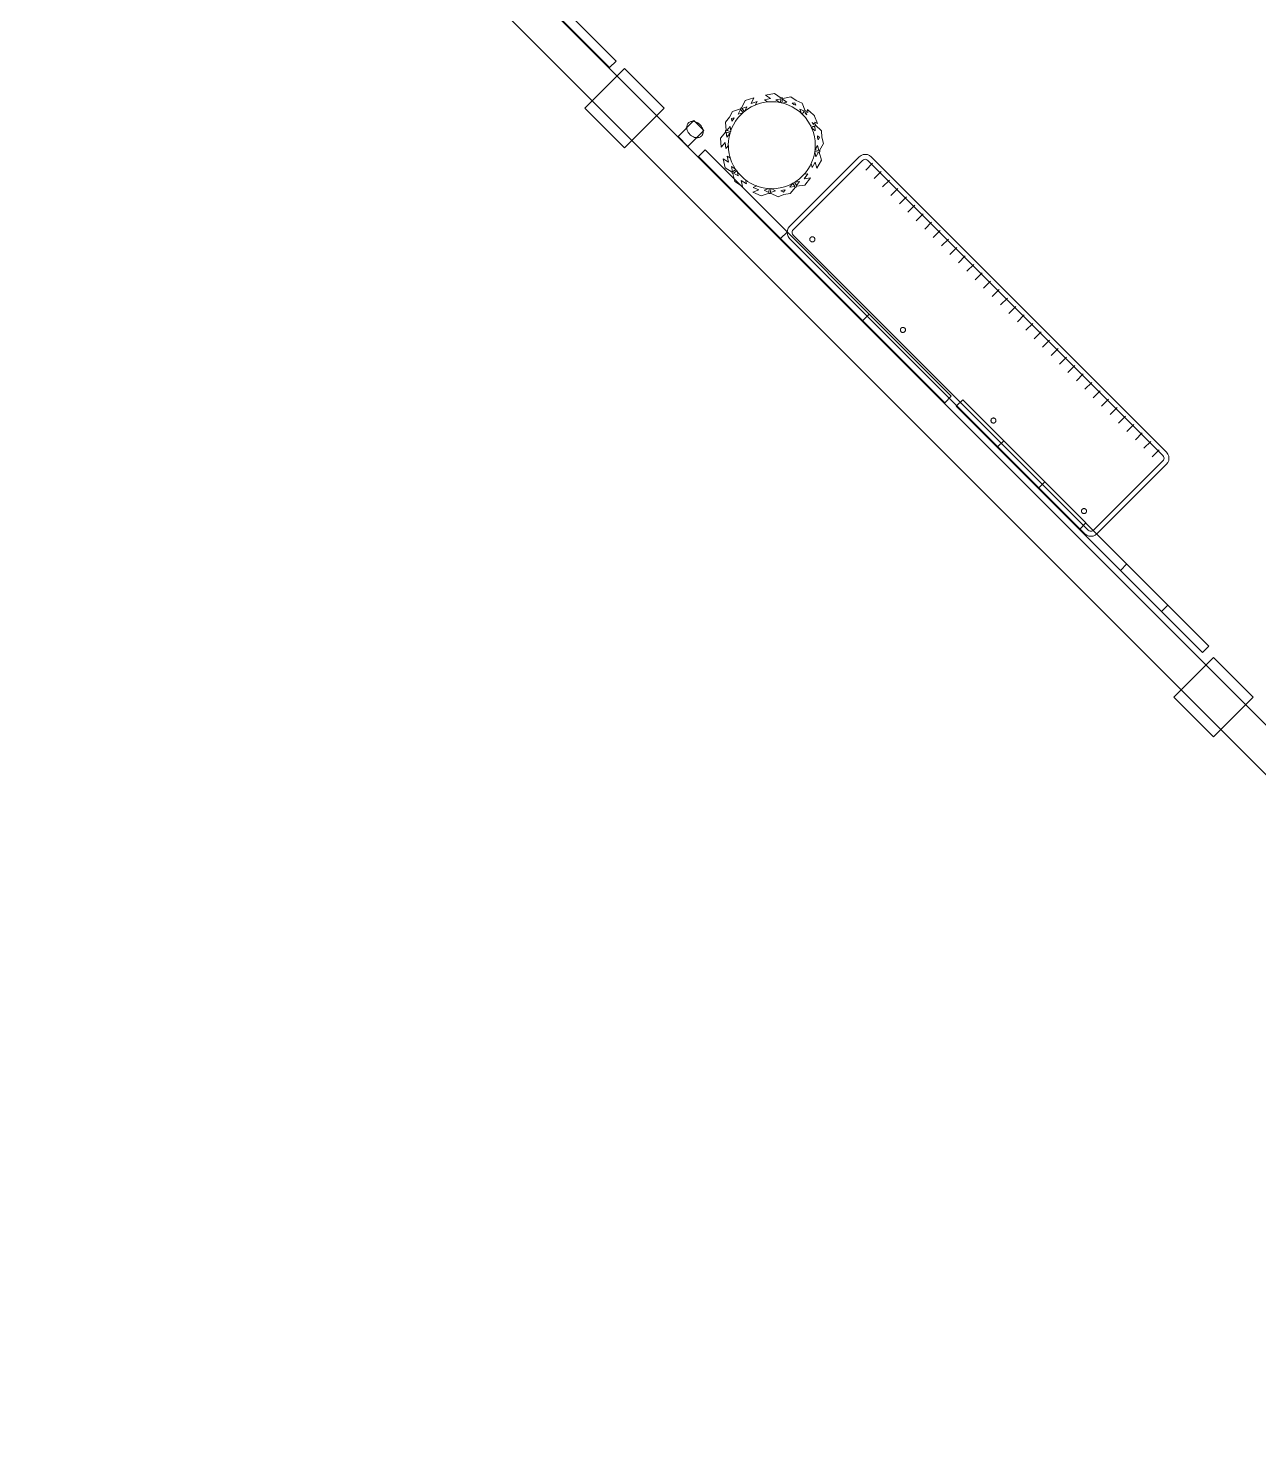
# Model space of a CAD drawing. Header units: metres. Extents: x 2172.2 to 2210.6, y 415.3 to 458.1.
# Drawn here: x 2172.39 to 2181.17, y 427.19 to 437.29 of the extents above; entities that cross this region are included whole.
import ezdxf

# ---------------------------------------------------------------- set-up
doc = ezdxf.new("R2010")
doc.units = ezdxf.units.M
for name, color, linetype, lineweight in [('NC_N1_COLUMNS', 7, 'CONTINUOUS', 25), ('NC_N1_PLANTS', 7, 'CONTINUOUS', 13), ('NC_N1_SERVICE', 7, 'CONTINUOUS', 13), ('NC_N1_WALL_DECOR', 7, 'CONTINUOUS', 13), ('NC_N1_WALL_LIGHTS', 7, 'CONTINUOUS', 13), ('NC_N1_WALLS', 7, 'CONTINUOUS', 25)]:
    doc.layers.add(name, color=color, linetype=linetype, lineweight=lineweight)

# ---------------------------------------------------------------- blocks, each defined once
blk = doc.blocks.new('NC_N1_ARCHITECTURE')
at = {"layer": 'NC_N1_COLUMNS', "linetype": 'CONTINUOUS', "lineweight": -2}
for points in [[(-13.071875, 2.724963), (-13.354713, 2.442124), (-13.637522, 2.724998), (-13.354713, 3.007803)], [(-9.155142, -1.192626), (-8.872302, -1.475465), (-9.155142, -1.758305), (-9.43795, -1.47543)]]:
    blk.add_lwpolyline(points, close=True, dxfattribs=at)
at = {"layer": 'NC_N1_WALLS', "linetype": 'CONTINUOUS', "lineweight": -2}
blk.add_lwpolyline([(-17.430969, 6.977996), (-3.56182, -6.891153), (-3.738596, -7.06793), (-17.607746, 6.80122)], close=True, dxfattribs=at)
blk = doc.blocks.new('NC_N1_SCONCE')
at = {"color": 0, "linetype": 'CONTINUOUS', "lineweight": -2}
for points in [[(0.05, -0.16), (0.05, 0), (-0.05, 0), (-0.05, -0.16)], [(0.066, -0.12), (0.066, -0.115), (0.065, -0.11), (0.063, -0.105), (0.061, -0.101), (0.058, -0.096), (0.055, -0.092), (0.051, -0.088), (0.047, -0.085), (0.042, -0.081), (0.037, -0.078), (0.031, -0.076), (0.025, -0.074), (0.019, -0.072), (0.013, -0.071), (0.006, -0.07), (0, -0.07), (-0.006, -0.07), (-0.013, -0.071), (-0.019, -0.072), (-0.025, -0.074), (-0.031, -0.076), (-0.037, -0.078), (-0.042, -0.081), (-0.047, -0.085), (-0.051, -0.088), (-0.055, -0.092), (-0.058, -0.096), (-0.061, -0.101), (-0.063, -0.105), (-0.065, -0.11), (-0.066, -0.115), (-0.066, -0.12), (-0.066, -0.125), (-0.065, -0.13), (-0.063, -0.135), (-0.061, -0.139), (-0.058, -0.144), (-0.055, -0.148), (-0.051, -0.152), (-0.047, -0.155), (-0.042, -0.159), (-0.037, -0.162), (-0.031, -0.164), (-0.025, -0.166), (-0.019, -0.168), (-0.013, -0.169), (-0.006, -0.17), (0, -0.17), (0.006, -0.17), (0.013, -0.169), (0.019, -0.168), (0.025, -0.166), (0.031, -0.164), (0.037, -0.162), (0.042, -0.159), (0.047, -0.155), (0.051, -0.152), (0.055, -0.148), (0.058, -0.144), (0.061, -0.139), (0.063, -0.135), (0.065, -0.13), (0.066, -0.125)]]:
    blk.add_lwpolyline(points, close=True, dxfattribs=at)
blk = doc.blocks.new('NC_N1_UNIQUE_WALL_COMPOSITION_23')
at = {"color": 0, "linetype": 'CONTINUOUS', "lineweight": -2}
blk.add_lwpolyline([(1.242, -0.065), (1.242, 0), (-1.242, 0), (-1.242, -0.065)], close=True, dxfattribs=at)
for points in [[(-0.828, -0.065), (-0.828, 0)], [(-0.414, -0.065), (-0.414, 0)], [(0, -0.065), (0, 0)], [(0.414, -0.065), (0.414, 0)], [(0.828, -0.065), (0.828, 0)]]:
    blk.add_lwpolyline(points, dxfattribs=at)
blk = doc.blocks.new('NC_N1_UNIQUE_WALL_COMPOSITION_24')
at = {"color": 0, "linetype": 'CONTINUOUS', "lineweight": -2}
blk.add_lwpolyline([(1.242, -0.065), (1.242, 0), (-1.242, 0), (-1.242, -0.065)], close=True, dxfattribs=at)
for points in [[(-0.414, -0.065), (-0.414, 0)], [(0.414, -0.065), (0.414, 0)]]:
    blk.add_lwpolyline(points, dxfattribs=at)
blk = doc.blocks.new('NC_N1_UNIQUE_WALL_COMPOSITION_25')
at = {"color": 0, "linetype": 'CONTINUOUS', "lineweight": -2}
blk.add_lwpolyline([(1.242, -0.065), (1.242, 0), (-1.242, 0), (-1.242, -0.065)], close=True, dxfattribs=at)
for points in [[(-0.621, -0.065), (-0.621, 0)], [(0, -0.065), (0, 0)], [(0.621, -0.065), (0.621, 0)]]:
    blk.add_lwpolyline(points, dxfattribs=at)
blk = doc.blocks.new('NC_N1_SIDEBOARD')
at = {"color": 0, "linetype": 'CONTINUOUS', "lineweight": -2}
for points in [[(1.49, -0.443), (-1.49, -0.443), (-1.506, -0.441), (-1.52, -0.435), (-1.532, -0.425), (-1.542, -0.413), (-1.548, -0.399), (-1.55, -0.383), (-1.55, 0.32), (-1.548, 0.336), (-1.542, 0.35), (-1.532, 0.362), (-1.52, 0.372), (-1.506, 0.378), (-1.49, 0.38), (1.49, 0.38), (1.506, 0.378), (1.52, 0.372), (1.532, 0.362), (1.542, 0.35), (1.548, 0.336), (1.55, 0.32), (1.55, -0.383), (1.548, -0.399), (1.542, -0.413), (1.532, -0.425), (1.52, -0.435), (1.506, -0.441)], [(1.488, -0.408), (-1.488, -0.408), (-1.496, -0.407), (-1.502, -0.404), (-1.507, -0.4), (-1.511, -0.395), (-1.514, -0.389), (-1.515, -0.381), (-1.515, 0.318), (-1.514, 0.326), (-1.511, 0.332), (-1.507, 0.337), (-1.502, 0.341), (-1.496, 0.344), (-1.488, 0.345), (1.488, 0.345), (1.496, 0.344), (1.502, 0.341), (1.507, 0.337), (1.511, 0.332), (1.514, 0.326), (1.515, 0.318), (1.515, -0.381), (1.514, -0.389), (1.511, -0.395), (1.507, -0.4), (1.502, -0.404), (1.496, -0.407)], [(-1.352, 0.27), (-1.352, 0.268), (-1.352, 0.266), (-1.353, 0.265), (-1.353, 0.263), (-1.354, 0.262), (-1.355, 0.26), (-1.356, 0.259), (-1.357, 0.257), (-1.359, 0.256), (-1.36, 0.255), (-1.362, 0.254), (-1.363, 0.253), (-1.365, 0.253), (-1.366, 0.252), (-1.368, 0.252), (-1.37, 0.252), (-1.372, 0.252), (-1.374, 0.252), (-1.375, 0.253), (-1.377, 0.253), (-1.378, 0.254), (-1.38, 0.255), (-1.381, 0.256), (-1.383, 0.257), (-1.384, 0.259), (-1.385, 0.26), (-1.386, 0.262), (-1.387, 0.263), (-1.387, 0.265), (-1.388, 0.266), (-1.388, 0.268), (-1.388, 0.27), (-1.388, 0.272), (-1.388, 0.274), (-1.387, 0.275), (-1.387, 0.277), (-1.386, 0.278), (-1.385, 0.28), (-1.384, 0.281), (-1.383, 0.283), (-1.381, 0.284), (-1.38, 0.285), (-1.378, 0.286), (-1.377, 0.287), (-1.375, 0.287), (-1.374, 0.288), (-1.372, 0.288), (-1.37, 0.288), (-1.368, 0.288), (-1.366, 0.288), (-1.365, 0.287), (-1.363, 0.287), (-1.362, 0.286), (-1.36, 0.285), (-1.359, 0.284), (-1.357, 0.283), (-1.356, 0.281), (-1.355, 0.28), (-1.354, 0.278), (-1.353, 0.277), (-1.353, 0.275), (-1.352, 0.274), (-1.352, 0.272)], [(-0.439, 0.27), (-0.439, 0.268), (-0.439, 0.266), (-0.439, 0.265), (-0.44, 0.263), (-0.441, 0.262), (-0.442, 0.26), (-0.443, 0.259), (-0.444, 0.257), (-0.445, 0.256), (-0.447, 0.255), (-0.448, 0.254), (-0.45, 0.253), (-0.451, 0.253), (-0.453, 0.252), (-0.455, 0.252), (-0.457, 0.252), (-0.458, 0.252), (-0.46, 0.252), (-0.462, 0.253), (-0.464, 0.253), (-0.465, 0.254), (-0.467, 0.255), (-0.468, 0.256), (-0.469, 0.257), (-0.471, 0.259), (-0.472, 0.26), (-0.473, 0.262), (-0.473, 0.263), (-0.474, 0.265), (-0.474, 0.266), (-0.475, 0.268), (-0.475, 0.27), (-0.475, 0.272), (-0.474, 0.274), (-0.474, 0.275), (-0.473, 0.277), (-0.473, 0.278), (-0.472, 0.28), (-0.471, 0.281), (-0.469, 0.283), (-0.468, 0.284), (-0.467, 0.285), (-0.465, 0.286), (-0.464, 0.287), (-0.462, 0.287), (-0.46, 0.288), (-0.458, 0.288), (-0.457, 0.288), (-0.455, 0.288), (-0.453, 0.288), (-0.451, 0.287), (-0.45, 0.287), (-0.448, 0.286), (-0.447, 0.285), (-0.445, 0.284), (-0.444, 0.283), (-0.443, 0.281), (-0.442, 0.28), (-0.441, 0.278), (-0.44, 0.277), (-0.439, 0.275), (-0.439, 0.274), (-0.439, 0.272)], [(0.475, 0.27), (0.475, 0.268), (0.474, 0.266), (0.474, 0.265), (0.473, 0.263), (0.473, 0.262), (0.472, 0.26), (0.471, 0.259), (0.469, 0.257), (0.468, 0.256), (0.467, 0.255), (0.465, 0.254), (0.464, 0.253), (0.462, 0.253), (0.46, 0.252), (0.458, 0.252), (0.457, 0.252), (0.455, 0.252), (0.453, 0.252), (0.451, 0.253), (0.45, 0.253), (0.448, 0.254), (0.447, 0.255), (0.445, 0.256), (0.444, 0.257), (0.443, 0.259), (0.442, 0.26), (0.441, 0.262), (0.44, 0.263), (0.439, 0.265), (0.439, 0.266), (0.439, 0.268), (0.439, 0.27), (0.439, 0.272), (0.439, 0.274), (0.439, 0.275), (0.44, 0.277), (0.441, 0.278), (0.442, 0.28), (0.443, 0.281), (0.444, 0.283), (0.445, 0.284), (0.447, 0.285), (0.448, 0.286), (0.45, 0.287), (0.451, 0.287), (0.453, 0.288), (0.455, 0.288), (0.457, 0.288), (0.458, 0.288), (0.46, 0.288), (0.462, 0.287), (0.464, 0.287), (0.465, 0.286), (0.467, 0.285), (0.468, 0.284), (0.469, 0.283), (0.471, 0.281), (0.472, 0.28), (0.473, 0.278), (0.473, 0.277), (0.474, 0.275), (0.474, 0.274), (0.475, 0.272)], [(1.388, 0.27), (1.388, 0.268), (1.388, 0.266), (1.387, 0.265), (1.387, 0.263), (1.386, 0.262), (1.385, 0.26), (1.384, 0.259), (1.383, 0.257), (1.381, 0.256), (1.38, 0.255), (1.378, 0.254), (1.377, 0.253), (1.375, 0.253), (1.374, 0.252), (1.372, 0.252), (1.37, 0.252), (1.368, 0.252), (1.366, 0.252), (1.365, 0.253), (1.363, 0.253), (1.362, 0.254), (1.36, 0.255), (1.359, 0.256), (1.357, 0.257), (1.356, 0.259), (1.355, 0.26), (1.354, 0.262), (1.353, 0.263), (1.353, 0.265), (1.352, 0.266), (1.352, 0.268), (1.352, 0.27), (1.352, 0.272), (1.352, 0.274), (1.353, 0.275), (1.353, 0.277), (1.354, 0.278), (1.355, 0.28), (1.356, 0.281), (1.357, 0.283), (1.359, 0.284), (1.36, 0.285), (1.362, 0.286), (1.363, 0.287), (1.365, 0.287), (1.366, 0.288), (1.368, 0.288), (1.37, 0.288), (1.372, 0.288), (1.374, 0.288), (1.375, 0.287), (1.377, 0.287), (1.378, 0.286), (1.38, 0.285), (1.381, 0.284), (1.383, 0.283), (1.384, 0.281), (1.385, 0.28), (1.386, 0.278), (1.387, 0.277), (1.387, 0.275), (1.388, 0.274), (1.388, 0.272)]]:
    blk.add_lwpolyline(points, close=True, dxfattribs=at)
for points in [[(-1.45, -0.418), (-1.45, -0.348)], [(-1.365, -0.418), (-1.365, -0.348)], [(-1.28, -0.418), (-1.28, -0.348)], [(-1.195, -0.418), (-1.195, -0.348)], [(-1.11, -0.418), (-1.11, -0.348)], [(-1.025, -0.418), (-1.025, -0.348)], [(-0.94, -0.418), (-0.94, -0.348)], [(-0.855, -0.418), (-0.855, -0.348)], [(-0.77, -0.418), (-0.77, -0.348)], [(-0.685, -0.418), (-0.685, -0.348)], [(-0.6, -0.418), (-0.6, -0.348)], [(-0.515, -0.418), (-0.515, -0.348)], [(-0.43, -0.418), (-0.43, -0.348)], [(-0.345, -0.418), (-0.345, -0.348)], [(-0.26, -0.418), (-0.26, -0.348)], [(-0.175, -0.418), (-0.175, -0.348)], [(-0.09, -0.418), (-0.09, -0.348)], [(-0.005, -0.418), (-0.005, -0.348)], [(0.08, -0.418), (0.08, -0.348)], [(0.165, -0.418), (0.165, -0.348)], [(0.25, -0.418), (0.25, -0.348)], [(0.335, -0.418), (0.335, -0.348)], [(0.42, -0.418), (0.42, -0.348)], [(0.505, -0.418), (0.505, -0.348)], [(0.59, -0.418), (0.59, -0.348)], [(0.675, -0.418), (0.675, -0.348)], [(0.76, -0.418), (0.76, -0.348)], [(0.845, -0.418), (0.845, -0.348)], [(0.93, -0.418), (0.93, -0.348)], [(1.015, -0.418), (1.015, -0.348)], [(1.1, -0.418), (1.1, -0.348)], [(1.185, -0.418), (1.185, -0.348)], [(1.27, -0.418), (1.27, -0.348)], [(1.355, -0.418), (1.355, -0.348)], [(1.44, -0.418), (1.44, -0.348)]]:
    blk.add_lwpolyline(points, dxfattribs=at)
blk = doc.blocks.new('NC_N1_PLANTER')
at = {"color": 0, "linetype": 'CONTINUOUS', "lineweight": -2}
for points in [[(-0.314582, -0.176177), (-0.34944, -0.121314), (-0.336246, -0.063287), (-0.338237, -0.062792), (-0.340588, -0.058893), (-0.339683, -0.054431), (-0.337973, -0.053296), (-0.369886, -0.003068), (-0.355475, 0.060314), (-0.331772, 0.023007), (-0.321972, 0.066107), (-0.30676, 0.042164), (-0.304043, 0.060478), (-0.296652, 0.089988), (-0.286403, 0.118632), (-0.280823, 0.13043), (-0.30658, 0.118511), (-0.291515, 0.160064), (-0.331628, 0.141502), (-0.309474, 0.20261), (-0.255468, 0.227602), (-0.256292, 0.22948), (-0.254641, 0.233723), (-0.250554, 0.235732), (-0.248612, 0.235071), (-0.22833, 0.291016), (-0.18698, 0.310151), (-0.150749, 0.337787), (-0.091788, 0.329601), (-0.091462, 0.331547), (-0.087769, 0.334189), (-0.083255, 0.333702), (-0.082014, 0.332167), (-0.034685, 0.368269), (0.029698, 0.35933), (-0.005446, 0.332524), (0.038334, 0.326445), (0.015759, 0.309226), (0.030385, 0.308507), (0.060478, 0.304043), (0.089988, 0.296652), (0.105943, 0.290943), (0.091863, 0.31559), (0.134551, 0.304134), (0.112627, 0.342513), (0.175406, 0.325665), (0.204933, 0.273978), (0.206673, 0.274908), (0.21102, 0.273598), (0.213392, 0.269726), (0.212934, 0.267806), (0.270427, 0.252378), (0.293029, 0.212813), (0.32366, 0.17908), (0.320546, 0.119665), (0.322646, 0.119524), (0.325649, 0.11609), (0.325495, 0.111531), (0.323958, 0.110094), (0.332125, 0.1011), (0.34, 0.12), (0.361231, 0.069046), (0.363954, 0.066047), (0.363789, 0.062905), (0.365, 0.06), (0.363441, 0.056259), (0.360553, 0.001136), (0.346789, 0.016294), (0.342105, 0.005053), (0.343905, 0.004243), (0.345522, 0), (0.343905, -0.004243), (0.342105, -0.005053), (0.365, -0.06), (0.347475, -0.102059), (0.339471, -0.146917), (0.290523, -0.180738), (0.291693, -0.182487), (0.290809, -0.186962), (0.287104, -0.189624), (0.285028, -0.189285), (0.274576, -0.247856), (0.2211, -0.284806), (0.228864, -0.241294), (0.192501, -0.26642), (0.1974, -0.238964), (0.196662, -0.239633), (0.172227, -0.257756), (0.146133, -0.273396), (0.119186, -0.286141), (0.145726, -0.294619), (0.106529, -0.315045), (0.148633, -0.328494), (0.09099, -0.358533), (0.034315, -0.34043), (0.033645, -0.342424), (0.029562, -0.344457), (0.025191, -0.34315), (0.024191, -0.341299), (-0.02857, -0.368794), (-0.071975, -0.354929), (-0.117352, -0.35079), (-0.155242, -0.304904), (-0.15685, -0.306178), (-0.161374, -0.305659), (-0.164354, -0.302216), (-0.164209, -0.30017), (-0.223471, -0.294764), (-0.264858, -0.244643), (-0.220841, -0.248658), (-0.248984, -0.214576), (-0.22109, -0.217121), (-0.239633, -0.196662), (-0.257756, -0.172227), (-0.273396, -0.146133), (-0.274861, -0.143036), (-0.281079, -0.170384), (-0.304783, -0.133077)], [(-0.304043, 0.060478), (-0.296652, 0.089988), (-0.286403, 0.118632), (-0.273396, 0.146133), (-0.257756, 0.172227), (-0.239633, 0.196662), (-0.219203, 0.219203), (-0.196662, 0.239633), (-0.172227, 0.257756), (-0.146133, 0.273396), (-0.118632, 0.286403), (-0.089988, 0.296652), (-0.060478, 0.304043), (-0.030385, 0.308507), (0, 0.31), (0.030385, 0.308507), (0.060478, 0.304043), (0.089988, 0.296652), (0.118632, 0.286403), (0.146133, 0.273396), (0.172227, 0.257756), (0.196662, 0.239633), (0.219203, 0.219203), (0.239633, 0.196662), (0.257756, 0.172227), (0.273396, 0.146133), (0.286403, 0.118632), (0.296652, 0.089988), (0.304043, 0.060478), (0.308507, 0.030385), (0.31, 0), (0.308507, -0.030385), (0.304043, -0.060478), (0.296652, -0.089988), (0.286403, -0.118632), (0.273396, -0.146133), (0.257756, -0.172227), (0.239633, -0.196662), (0.219203, -0.219203), (0.196662, -0.239633), (0.172227, -0.257756), (0.146133, -0.273396), (0.118632, -0.286403), (0.089988, -0.296652), (0.060478, -0.304043), (0.030385, -0.308507), (0, -0.31), (-0.030385, -0.308507), (-0.060478, -0.304043), (-0.089988, -0.296652), (-0.118632, -0.286403), (-0.146133, -0.273396), (-0.172227, -0.257756), (-0.196662, -0.239633), (-0.219203, -0.219203), (-0.239633, -0.196662), (-0.257756, -0.172227), (-0.273396, -0.146133), (-0.286403, -0.118632), (-0.296652, -0.089988), (-0.304043, -0.060478), (-0.308507, -0.030385), (-0.31, 0), (-0.308507, 0.030385)], [(-0.091535, 0.324905), (-0.12151, 0.302042), (-0.087386, 0.297304), (-0.084477, 0.298032)], [(-0.072835, 0.300948), (-0.070392, 0.30156), (-0.042586, 0.322769), (-0.079928, 0.327954)], [(-0.232141, 0.204928), (-0.252699, 0.223798), (-0.265549, 0.188355), (-0.23388, 0.20301)], [(-0.244585, 0.232638), (-0.224083, 0.213819), (-0.222168, 0.215932), (-0.210371, 0.24847)], [(-0.170679, 0.283112), (-0.15865, 0.292287), (-0.177811, 0.294948), (-0.184405, 0.276761)], [(0.18234, 0.250255), (0.184312, 0.248793), (0.20137, 0.27091), (0.164959, 0.280681)], [(0.229573, 0.230846), (0.210872, 0.263581), (0.193952, 0.241643), (0.196566, 0.239704)], [(0.267482, 0.194261), (0.277651, 0.183062), (0.278664, 0.20238), (0.259979, 0.207395)], [(0.307649, 0.116043), (0.315889, 0.11898), (0.290546, 0.146891), (0.288725, 0.112142), (0.289628, 0.109619), (0.303776, 0.114662), (0.306, 0.12)], [(0.319918, 0.107677), (0.31227, 0.104951), (0.318937, 0.088952)], [(0.295485, 0.094765), (0.297542, 0.099701), (0.293671, 0.098321), (0.29459, 0.095751)], [(0.309578, 0.008587), (0.309705, 0.006), (0.313744, 0.006), (0.310149, 0.009959)], [(0.32938, 0.006), (0.3375, 0.006), (0.330287, 0.023311)], [(-0.306067, -0.046834), (-0.306424, -0.044428), (-0.325228, -0.014831), (-0.333587, -0.051593)], [(-0.303717, -0.061779), (-0.304043, -0.060478), (-0.304306, -0.058708), (-0.331542, -0.063418), (-0.311325, -0.095238)], [(0.32464, -0.006), (0.309705, -0.006), (0.309578, -0.008587), (0.323, -0.0408), (0.3375, -0.006), (0.328751, -0.006), (0.328527, -0.010281)], [(0.33044, -0.097057), (0.323, -0.0792), (0.317182, -0.093164), (0.314525, -0.108055)], [(0.249631, -0.208993), (0.280647, -0.187562), (0.257445, -0.172646), (0.255695, -0.175005)], [(0.264914, -0.160285), (0.263661, -0.162376), (0.287137, -0.177468), (0.293759, -0.140353)], [(-0.152218, -0.269749), (-0.186882, -0.266587), (-0.162878, -0.295657), (-0.149925, -0.271123)], [(-0.139269, -0.276642), (-0.152266, -0.301259), (-0.114722, -0.304684), (-0.136985, -0.277723)], [(-0.0657, -0.323987), (-0.080764, -0.322613), (-0.068447, -0.33753), (-0.051291, -0.328589)], [(-0.013033, -0.325306), (0.02288, -0.336777), (0.020496, -0.308993), (0.018039, -0.309114)], [(0.06827, -0.318328), (0.035259, -0.307784), (0.032472, -0.308197), (0.034836, -0.335751)]]:
    blk.add_lwpolyline(points, close=True, dxfattribs=at)

msp = doc.modelspace()

# ---------------------------------------------------------------- block references
at = {"layer": 'NC_N1_PLANTS', "linetype": 'CONTINUOUS', "xscale": 0.9999999407388815, "yscale": -0.9999999407388814, "rotation": 44.999997585163314}
msp.add_blockref('NC_N1_PLANTER', (2177.695, 436.46), dxfattribs=at)
at = {"layer": 'NC_N1_SERVICE', "linetype": 'CONTINUOUS', "xscale": 0.9999999407388815, "yscale": -0.9999999407388814, "rotation": -44.999997585163314}
msp.add_blockref('NC_N1_SIDEBOARD', (2179.144, 435.011), dxfattribs=at)
at = {"layer": 'NC_N1_WALL_DECOR', "linetype": 'CONTINUOUS', "rotation": 135}
for name, p in [('NC_N1_UNIQUE_WALL_COMPOSITION_25', (2175.66, 437.892)), ('NC_N1_UNIQUE_WALL_COMPOSITION_24', (2178.051, 435.502)), ('NC_N1_UNIQUE_WALL_COMPOSITION_23', (2179.889, 433.721))]:
    msp.add_blockref(name, p, dxfattribs=at)
at = {"layer": 'NC_N1_WALL_LIGHTS', "linetype": 'CONTINUOUS', "rotation": 135}
msp.add_blockref('NC_N1_SCONCE', (2177.062, 436.487), dxfattribs=at)
at = {"layer": 'NC_N1_WALLS'}
msp.add_blockref('NC_N1_ARCHITECTURE', (2190, 434), dxfattribs=at)

doc.saveas('drawing.dxf')
